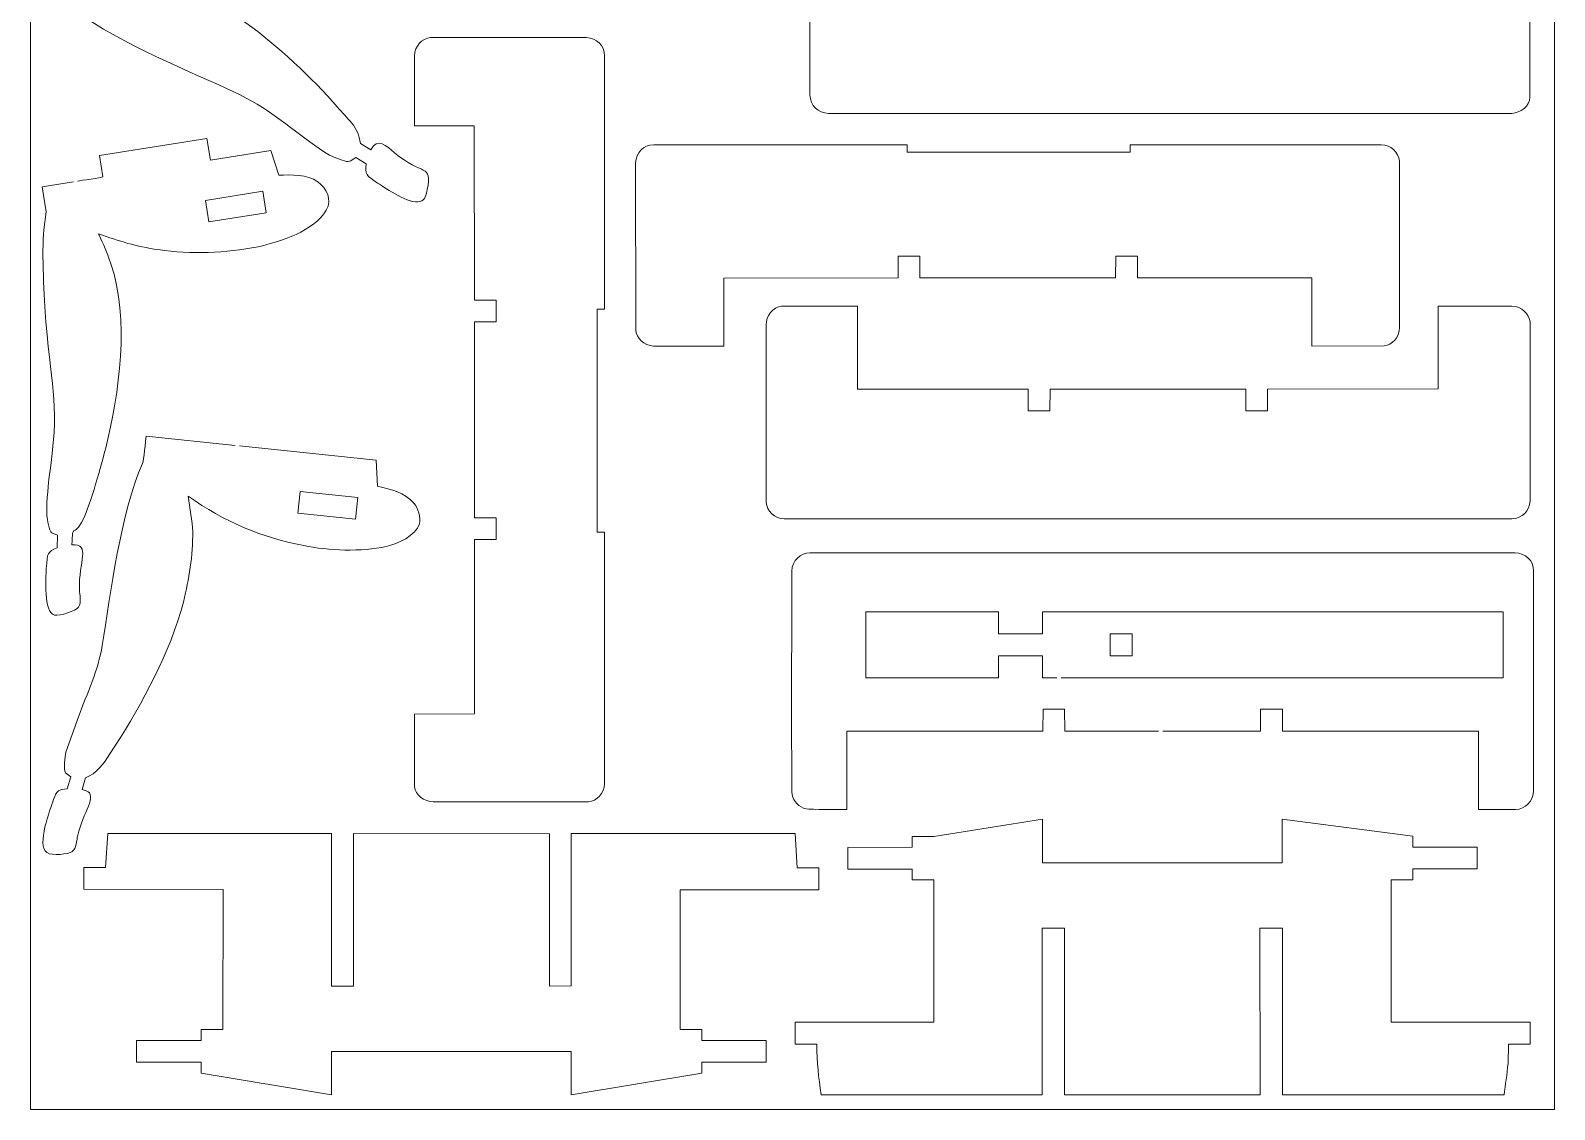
# Model space of a CAD drawing. Header units: centimetres. Extents: x -90 to 56, y -28 to 1.
# Drawn here: x -27.52 to -6.52, y -28.26 to -13.4 of the extents above; entities that cross this region are included whole.
import ezdxf

# ---------------------------------------------------------------- set-up
doc = ezdxf.new("R2010")
doc.units = ezdxf.units.CM
doc.header["$MEASUREMENT"] = 0
doc.layers.add('Camada 1', color=7, linetype='Continuous')

msp = doc.modelspace()

# ---------------------------------------------------------------- linework, layer by layer
at = {"layer": 'Camada 1', "color": 1, "lineweight": 0}
msp.add_lwpolyline([(-27.52102, -28.26382), (-6.52102, -28.26382), (-6.52102, 1.43618), (-27.52102, 1.43618), (-27.52102, -28.26382)], close=True, dxfattribs=at)
at = {"layer": 'Camada 1', "color": 3, "lineweight": 9}
for points, knots in [([(-25.75763, -9.9277), (-25.75763, -9.9277), (-25.81078, -10.03332), (-25.81078, -10.03332), (-25.81078, -10.03332), (-25.81078, -10.03332), (-26.16306, -9.95794), (-26.16306, -9.95794), (-26.16306, -9.95794), (-26.16306, -9.95794), (-27.30569, -12.93459), (-27.30569, -12.93459), (-27.30569, -12.93459), (-27.24632, -12.95794), (-26.9867, -13.05082), (-26.95463, -13.07881), (-26.95463, -13.07881), (-26.5014, -13.47434), (-25.42332, -13.93115), (-24.81784, -14.2015), (-24.81784, -14.2015), (-24.27861, -14.44227), (-24.08735, -14.63833), (-23.64046, -14.95907), (-23.64046, -14.95907), (-23.50053, -15.05949), (-23.40562, -15.13274), (-23.22809, -15.18982), (-23.22809, -15.18982), (-23.12866, -15.2218), (-23.1132, -15.20807), (-23.04017, -15.15169), (-23.04017, -15.15169), (-23.04017, -15.15169), (-22.89419, -15.23923), (-22.89419, -15.23923), (-22.89419, -15.23923), (-22.91246, -15.3888), (-22.89803, -15.3971), (-22.73754, -15.50416), (-22.73754, -15.50416), (-22.61524, -15.58572), (-22.30173, -15.79803), (-22.15494, -15.7593), (-22.15494, -15.7593), (-22.07871, -15.73918), (-22.06668, -15.65964), (-22.05347, -15.59346), (-22.05347, -15.59346), (-21.98118, -15.2311), (-22.12447, -15.411), (-22.50466, -15.08629), (-22.50466, -15.08629), (-22.61445, -14.99252), (-22.74192, -14.86818), (-22.82968, -15.0466), (-22.82968, -15.0466), (-22.82968, -15.0466), (-22.97567, -14.95905), (-22.97567, -14.95905), (-22.97567, -14.95905), (-22.99819, -14.72791), (-23.16445, -14.61101), (-23.29023, -14.45708), (-23.29023, -14.45708), (-23.64453, -14.05268), (-24.12006, -13.60905), (-24.55193, -13.29538), (-24.55193, -13.29538), (-25.04491, -12.93733), (-25.72456, -12.59292), (-26.35352, -12.58807), (-26.35352, -12.58807), (-26.09168, -12.35685), (-25.99986, -12.27907), (-25.76957, -12.00251), (-25.76957, -12.00251), (-25.38029, -11.535), (-24.96537, -10.68843), (-24.98146, -10.08071), (-24.98146, -10.08071), (-24.98578, -9.9175), (-25.03287, -9.60745), (-25.23752, -9.58229), (-25.23752, -9.58229), (-25.50053, -9.54997), (-25.63294, -9.71876), (-25.75763, -9.9277)], [0, 0, 0, 0, 0.04347826, 0.04347826, 0.04347826, 0.04347826, 0.08695652, 0.08695652, 0.08695652, 0.08695652, 0.13043478, 0.13043478, 0.13043478, 0.13043478, 0.17391304, 0.17391304, 0.17391304, 0.17391304, 0.2173913, 0.2173913, 0.2173913, 0.2173913, 0.26086957, 0.26086957, 0.26086957, 0.26086957, 0.30434783, 0.30434783, 0.30434783, 0.30434783, 0.34782609, 0.34782609, 0.34782609, 0.34782609, 0.39130435, 0.39130435, 0.39130435, 0.39130435, 0.43478261, 0.43478261, 0.43478261, 0.43478261, 0.47826087, 0.47826087, 0.47826087, 0.47826087, 0.52173913, 0.52173913, 0.52173913, 0.52173913, 0.56521739, 0.56521739, 0.56521739, 0.56521739, 0.60869565, 0.60869565, 0.60869565, 0.60869565, 0.65217391, 0.65217391, 0.65217391, 0.65217391, 0.69565217, 0.69565217, 0.69565217, 0.69565217, 0.73913043, 0.73913043, 0.73913043, 0.73913043, 0.7826087, 0.7826087, 0.7826087, 0.7826087, 0.82608696, 0.82608696, 0.82608696, 0.82608696, 0.86956522, 0.86956522, 0.86956522, 0.86956522, 0.91304348, 0.91304348, 0.91304348, 0.91304348, 1, 1, 1, 1]), ([(-14.96133, -12.55081), (-14.96133, -12.55081), (-13.47112, -12.55081), (-13.47112, -12.55081), (-13.47112, -12.55081), (-13.47112, -12.55081), (-13.47112, -12.85083), (-13.47112, -12.85083), (-13.47112, -12.85083), (-13.47112, -12.85083), (-13.1711, -12.85083), (-13.1711, -12.85083), (-13.1711, -12.85083), (-13.1711, -12.85083), (-13.16816, -12.55081), (-13.16816, -12.55081), (-13.16816, -12.55081), (-13.16816, -12.55081), (-10.47094, -12.55081), (-10.47094, -12.55081), (-10.47094, -12.55081), (-10.47094, -12.55081), (-10.47094, -12.85083), (-10.47094, -12.85083), (-10.47094, -12.85083), (-10.47094, -12.85083), (-10.17092, -12.85083), (-10.17092, -12.85083), (-10.17092, -12.85083), (-10.17092, -12.85083), (-10.16798, -12.55376), (-10.16798, -12.55376), (-10.16798, -12.55376), (-10.16798, -12.55376), (-7.46783, -12.55081), (-7.46783, -12.55081), (-7.46783, -12.55081), (-7.46783, -12.55081), (-7.46783, -11.58312), (-7.46783, -11.58312), (-7.46783, -11.58312), (-7.38892, -11.58372), (-7.11327, -11.57841), (-7.05603, -11.59194), (-7.05603, -11.59194), (-6.96214, -11.61411), (-6.8764, -11.69677), (-6.86191, -11.78606), (-6.86191, -11.78606), (-6.86191, -11.78606), (-6.85896, -14.32151), (-6.85896, -14.32151), (-6.85896, -14.32151), (-6.86582, -14.44821), (-6.9876, -14.53682), (-7.10898, -14.54505), (-7.10898, -14.54505), (-7.10898, -14.54505), (-16.52423, -14.54505), (-16.52423, -14.54505), (-16.52423, -14.54505), (-16.66665, -14.53859), (-16.7799, -14.44099), (-16.78013, -14.28915), (-16.78013, -14.28915), (-16.78013, -14.28915), (-16.78307, -12.2361), (-16.78307, -12.2361), (-16.78307, -12.2361), (-16.78307, -12.2361), (-16.77719, -11.83607), (-16.77719, -11.83607), (-16.77719, -11.83607), (-16.77312, -11.80297), (-16.78933, -11.77071), (-16.73307, -11.69194), (-16.73307, -11.69194), (-16.68511, -11.62481), (-16.61237, -11.58766), (-16.53012, -11.58312), (-16.53012, -11.58312), (-16.53012, -11.58312), (-16.17127, -11.58312), (-16.17127, -11.58312), (-16.17127, -11.58312), (-16.17127, -11.58312), (-16.17127, -12.55081), (-16.17127, -12.55081), (-16.17127, -12.55081), (-16.17127, -12.55081), (-14.96133, -12.55081), (-14.96133, -12.55081)], [0, 0, 0, 0, 0.04166667, 0.04166667, 0.04166667, 0.04166667, 0.08333333, 0.08333333, 0.08333333, 0.08333333, 0.125, 0.125, 0.125, 0.125, 0.16666667, 0.16666667, 0.16666667, 0.16666667, 0.20833333, 0.20833333, 0.20833333, 0.20833333, 0.25, 0.25, 0.25, 0.25, 0.29166667, 0.29166667, 0.29166667, 0.29166667, 0.33333333, 0.33333333, 0.33333333, 0.33333333, 0.375, 0.375, 0.375, 0.375, 0.41666667, 0.41666667, 0.41666667, 0.41666667, 0.45833333, 0.45833333, 0.45833333, 0.45833333, 0.5, 0.5, 0.5, 0.5, 0.54166667, 0.54166667, 0.54166667, 0.54166667, 0.58333333, 0.58333333, 0.58333333, 0.58333333, 0.625, 0.625, 0.625, 0.625, 0.66666667, 0.66666667, 0.66666667, 0.66666667, 0.70833333, 0.70833333, 0.70833333, 0.70833333, 0.75, 0.75, 0.75, 0.75, 0.79166667, 0.79166667, 0.79166667, 0.79166667, 0.83333333, 0.83333333, 0.83333333, 0.83333333, 0.875, 0.875, 0.875, 0.875, 0.91666667, 0.91666667, 0.91666667, 0.91666667, 1, 1, 1, 1]), ([(-19.61065, -20.31242), (-19.61065, -20.31242), (-19.71066, -20.31242), (-19.71066, -20.31242), (-19.71066, -20.31242), (-19.71066, -20.31242), (-19.71066, -17.24167), (-19.71066, -17.24167), (-19.71066, -17.24167), (-19.71066, -17.24167), (-19.61065, -17.24167), (-19.61065, -17.24167), (-19.61065, -17.24167), (-19.61065, -17.24167), (-19.61065, -13.75322), (-19.61065, -13.75322), (-19.61065, -13.75322), (-19.61065, -13.60444), (-19.72506, -13.50948), (-19.86067, -13.50028), (-19.86067, -13.50028), (-19.86067, -13.50028), (-22.00785, -13.50028), (-22.00785, -13.50028), (-22.00785, -13.50028), (-22.13125, -13.51382), (-22.22407, -13.61824), (-22.23139, -13.75028), (-22.23139, -13.75028), (-22.23139, -13.75028), (-22.23139, -14.71504), (-22.23139, -14.71504), (-22.23139, -14.71504), (-22.23139, -14.71504), (-21.40782, -14.71504), (-21.40782, -14.71504), (-21.40782, -14.71504), (-21.40782, -14.71504), (-21.40486, -17.11518), (-21.40486, -17.11518), (-21.40486, -17.11518), (-21.40486, -17.11518), (-21.10486, -17.11518), (-21.10486, -17.11518), (-21.10486, -17.11518), (-21.10486, -17.11518), (-21.10486, -17.4152), (-21.10486, -17.4152), (-21.10486, -17.4152), (-21.10486, -17.4152), (-21.40486, -17.4152), (-21.40486, -17.4152), (-21.40486, -17.4152), (-21.40486, -17.4152), (-21.40486, -20.11535), (-21.40486, -20.11535), (-21.40486, -20.11535), (-21.40486, -20.11535), (-21.10486, -20.11535), (-21.10486, -20.11535), (-21.10486, -20.11535), (-21.10486, -20.11535), (-21.10486, -20.41537), (-21.10486, -20.41537), (-21.10486, -20.41537), (-21.10486, -20.41537), (-21.40486, -20.41537), (-21.40486, -20.41537), (-21.40486, -20.41537), (-21.40486, -20.41537), (-21.40486, -22.81551), (-21.40486, -22.81551), (-21.40486, -22.81551), (-21.40486, -22.81551), (-22.23139, -22.81845), (-22.23139, -22.81845), (-22.23139, -22.81845), (-22.23139, -22.81845), (-22.22845, -23.81557), (-22.22845, -23.81557), (-22.22845, -23.81557), (-22.2214, -23.9393), (-22.09074, -24.01865), (-21.97255, -24.02735), (-21.97255, -24.02735), (-21.97255, -24.02735), (-19.83419, -24.02735), (-19.83419, -24.02735), (-19.83419, -24.02735), (-19.71925, -24.01474), (-19.61065, -23.90752), (-19.61065, -23.77734), (-19.61065, -23.77734), (-19.61065, -23.77734), (-19.61065, -20.31242), (-19.61065, -20.31242)], [0, 0, 0, 0, 0.04, 0.04, 0.04, 0.04, 0.08, 0.08, 0.08, 0.08, 0.12, 0.12, 0.12, 0.12, 0.16, 0.16, 0.16, 0.16, 0.2, 0.2, 0.2, 0.2, 0.24, 0.24, 0.24, 0.24, 0.28, 0.28, 0.28, 0.28, 0.32, 0.32, 0.32, 0.32, 0.36, 0.36, 0.36, 0.36, 0.4, 0.4, 0.4, 0.4, 0.44, 0.44, 0.44, 0.44, 0.48, 0.48, 0.48, 0.48, 0.52, 0.52, 0.52, 0.52, 0.56, 0.56, 0.56, 0.56, 0.6, 0.6, 0.6, 0.6, 0.64, 0.64, 0.64, 0.64, 0.68, 0.68, 0.68, 0.68, 0.72, 0.72, 0.72, 0.72, 0.76, 0.76, 0.76, 0.76, 0.8, 0.8, 0.8, 0.8, 0.84, 0.84, 0.84, 0.84, 0.88, 0.88, 0.88, 0.88, 0.92, 0.92, 0.92, 0.92, 1, 1, 1, 1]), ([(-26.92894, -15.48609), (-26.92894, -15.48609), (-27.35867, -15.55415), (-27.35867, -15.55415), (-27.35867, -15.55415), (-27.35867, -15.55415), (-27.30345, -15.90278), (-27.30345, -15.90278), (-27.30345, -15.90278), (-27.30345, -15.90278), (-27.33881, -16.14959), (-27.33881, -16.14959), (-27.33881, -16.14959), (-27.36537, -16.4659), (-27.33527, -17.0838), (-27.30793, -17.4163), (-27.30793, -17.4163), (-27.22568, -18.41653), (-27.11364, -18.53663), (-27.26592, -19.58062), (-27.26592, -19.58062), (-27.28, -19.67722), (-27.30481, -19.99427), (-27.2961, -20.08571), (-27.2961, -20.08571), (-27.29174, -20.1315), (-27.26324, -20.30039), (-27.22885, -20.32223), (-27.22885, -20.32223), (-27.22885, -20.32223), (-27.14933, -20.35431), (-27.14933, -20.35431), (-27.14933, -20.35431), (-27.14933, -20.35431), (-27.15169, -20.52741), (-27.15169, -20.52741), (-27.15169, -20.52741), (-27.28876, -20.58917), (-27.28839, -20.5886), (-27.30294, -20.81343), (-27.30294, -20.81343), (-27.31109, -20.93926), (-27.34242, -21.41034), (-27.18962, -21.45362), (-27.18962, -21.45362), (-27.1174, -21.47408), (-26.89325, -21.39245), (-26.85847, -21.34459), (-26.85847, -21.34459), (-26.81552, -21.28547), (-26.84311, -21.16637), (-26.84544, -21.10726), (-26.84544, -21.10726), (-26.86104, -20.71001), (-26.67999, -20.47394), (-26.94972, -20.48648), (-26.94972, -20.48648), (-26.93936, -20.15638), (-26.94064, -20.42544), (-26.79208, -20.12798), (-26.79208, -20.12798), (-26.69889, -19.94137), (-26.53856, -19.36616), (-26.48488, -19.15316), (-26.48488, -19.15316), (-26.29726, -18.40868), (-26.15231, -17.36591), (-26.41316, -16.61646), (-26.41316, -16.61646), (-26.47675, -16.43378), (-26.50395, -16.37239), (-26.58292, -16.20259), (-26.58292, -16.20259), (-26.3008, -16.30683), (-26.06186, -16.37732), (-25.76214, -16.42102), (-25.76214, -16.42102), (-25.30051, -16.48834), (-24.83856, -16.46799), (-24.38364, -16.38136), (-24.38364, -16.38136), (-24.07893, -16.31346), (-23.61069, -16.16156), (-23.44483, -15.87829), (-23.44483, -15.87829), (-23.35975, -15.73297), (-23.43955, -15.57617), (-23.56354, -15.48613), (-23.56354, -15.48613), (-23.71018, -15.37964), (-23.92685, -15.39152), (-24.09909, -15.39526), (-24.09909, -15.39526), (-24.09909, -15.39526), (-24.20949, -15.05537), (-24.20949, -15.05537), (-24.20949, -15.05537), (-24.20949, -15.05537), (-25.04036, -15.18697), (-25.04036, -15.18697), (-25.04036, -15.18697), (-25.04036, -15.18697), (-25.0902, -14.89111), (-25.0902, -14.89111), (-25.0902, -14.89111), (-25.0902, -14.89111), (-26.57182, -15.12578), (-26.57182, -15.12578), (-26.57182, -15.12578), (-26.57182, -15.12578), (-26.52535, -15.41919), (-26.52535, -15.41919), (-26.52535, -15.41919), (-26.53165, -15.42785), (-26.83488, -15.47119), (-26.87084, -15.47688)], [0, 0, 0, 0, 0.03333333, 0.03333333, 0.03333333, 0.03333333, 0.06666667, 0.06666667, 0.06666667, 0.06666667, 0.1, 0.1, 0.1, 0.1, 0.13333333, 0.13333333, 0.13333333, 0.13333333, 0.16666667, 0.16666667, 0.16666667, 0.16666667, 0.2, 0.2, 0.2, 0.2, 0.23333333, 0.23333333, 0.23333333, 0.23333333, 0.26666667, 0.26666667, 0.26666667, 0.26666667, 0.3, 0.3, 0.3, 0.3, 0.33333333, 0.33333333, 0.33333333, 0.33333333, 0.36666667, 0.36666667, 0.36666667, 0.36666667, 0.4, 0.4, 0.4, 0.4, 0.43333333, 0.43333333, 0.43333333, 0.43333333, 0.46666667, 0.46666667, 0.46666667, 0.46666667, 0.5, 0.5, 0.5, 0.5, 0.53333333, 0.53333333, 0.53333333, 0.53333333, 0.56666667, 0.56666667, 0.56666667, 0.56666667, 0.6, 0.6, 0.6, 0.6, 0.63333333, 0.63333333, 0.63333333, 0.63333333, 0.66666667, 0.66666667, 0.66666667, 0.66666667, 0.7, 0.7, 0.7, 0.7, 0.73333333, 0.73333333, 0.73333333, 0.73333333, 0.76666667, 0.76666667, 0.76666667, 0.76666667, 0.8, 0.8, 0.8, 0.8, 0.83333333, 0.83333333, 0.83333333, 0.83333333, 0.86666667, 0.86666667, 0.86666667, 0.86666667, 0.9, 0.9, 0.9, 0.9, 0.93333333, 0.93333333, 0.93333333, 0.93333333, 1, 1, 1, 1]), ([(-17.96684, -16.81238), (-17.96684, -16.81238), (-15.5667, -16.80943), (-15.5667, -16.80943), (-15.5667, -16.80943), (-15.5667, -16.80943), (-15.5667, -16.50941), (-15.5667, -16.50941), (-15.5667, -16.50941), (-15.5667, -16.50941), (-15.26669, -16.50941), (-15.26669, -16.50941), (-15.26669, -16.50941), (-15.26669, -16.50941), (-15.26669, -16.80943), (-15.26669, -16.80943), (-15.26669, -16.80943), (-15.26669, -16.80943), (-12.56947, -16.80943), (-12.56947, -16.80943), (-12.56947, -16.80943), (-12.56947, -16.80943), (-12.56653, -16.50941), (-12.56653, -16.50941), (-12.56653, -16.50941), (-12.56653, -16.50941), (-12.26651, -16.50941), (-12.26651, -16.50941), (-12.26651, -16.50941), (-12.26651, -16.50941), (-12.26651, -16.80943), (-12.26651, -16.80943), (-12.26651, -16.80943), (-11.46646, -16.80943), (-10.66642, -16.80943), (-9.86637, -16.80943), (-9.86637, -16.80943), (-9.86637, -16.80943), (-9.86637, -17.75067), (-9.86637, -17.75067), (-9.86637, -17.75067), (-9.86637, -17.75067), (-8.86926, -17.74772), (-8.86926, -17.74772), (-8.86926, -17.74772), (-8.75871, -17.73543), (-8.65748, -17.62889), (-8.65748, -17.49183), (-8.65748, -17.49183), (-8.65748, -17.49183), (-8.65748, -15.20051), (-8.65748, -15.20051), (-8.65748, -15.20051), (-8.67052, -15.08163), (-8.77701, -14.97697), (-8.90749, -14.97697), (-8.90749, -14.97697), (-8.90749, -14.97697), (-12.36946, -14.97697), (-12.36946, -14.97697), (-12.36946, -14.97697), (-12.36946, -14.97697), (-12.36946, -15.07698), (-12.36946, -15.07698), (-12.36946, -15.07698), (-12.36946, -15.07698), (-15.44023, -15.07698), (-15.44023, -15.07698), (-15.44023, -15.07698), (-15.44023, -15.07698), (-15.44023, -14.97697), (-15.44023, -14.97697), (-15.44023, -14.97697), (-15.44023, -14.97697), (-18.9316, -14.97697), (-18.9316, -14.97697), (-18.9316, -14.97697), (-19.07969, -14.97697), (-19.17544, -15.0914), (-19.18456, -15.22699), (-19.18456, -15.22699), (-19.18456, -15.22699), (-19.18162, -17.52712), (-19.18162, -17.52712), (-19.18162, -17.52712), (-19.17523, -17.64106), (-19.06499, -17.74344), (-18.93455, -17.75067), (-18.93455, -17.75067), (-18.93455, -17.75067), (-17.96684, -17.75067), (-17.96684, -17.75067), (-17.96684, -17.75067), (-17.96684, -17.75067), (-17.96684, -16.81238), (-17.96684, -16.81238)], [0, 0, 0, 0, 0.04, 0.04, 0.04, 0.04, 0.08, 0.08, 0.08, 0.08, 0.12, 0.12, 0.12, 0.12, 0.16, 0.16, 0.16, 0.16, 0.2, 0.2, 0.2, 0.2, 0.24, 0.24, 0.24, 0.24, 0.28, 0.28, 0.28, 0.28, 0.32, 0.32, 0.32, 0.32, 0.36, 0.36, 0.36, 0.36, 0.4, 0.4, 0.4, 0.4, 0.44, 0.44, 0.44, 0.44, 0.48, 0.48, 0.48, 0.48, 0.52, 0.52, 0.52, 0.52, 0.56, 0.56, 0.56, 0.56, 0.6, 0.6, 0.6, 0.6, 0.64, 0.64, 0.64, 0.64, 0.68, 0.68, 0.68, 0.68, 0.72, 0.72, 0.72, 0.72, 0.76, 0.76, 0.76, 0.76, 0.8, 0.8, 0.8, 0.8, 0.84, 0.84, 0.84, 0.84, 0.88, 0.88, 0.88, 0.88, 0.92, 0.92, 0.92, 0.92, 1, 1, 1, 1]), ([(-7.11045, -20.13008), (-6.96283, -20.1219), (-6.86683, -20.01766), (-6.85748, -19.88007), (-6.85748, -19.88007), (-6.85748, -19.88007), (-6.85748, -17.4211), (-6.85748, -17.4211), (-6.85748, -17.4211), (-6.87055, -17.30204), (-6.97513, -17.20489), (-7.1075, -17.19756), (-7.1075, -17.19756), (-7.1075, -17.19756), (-8.12226, -17.19756), (-8.12226, -17.19756), (-8.12226, -17.19756), (-8.12226, -17.19756), (-8.12226, -18.3388), (-8.12226, -18.3388), (-8.12226, -18.3388), (-8.12226, -18.3388), (-10.47534, -18.34174), (-10.47534, -18.34174), (-10.47534, -18.34174), (-10.47534, -18.34174), (-10.47534, -18.64177), (-10.47534, -18.64177), (-10.47534, -18.64177), (-10.47534, -18.64177), (-10.77242, -18.64177), (-10.77242, -18.64177), (-10.77242, -18.64177), (-10.77242, -18.64177), (-10.77537, -18.34174), (-10.77537, -18.34174), (-10.77537, -18.34174), (-10.77537, -18.34174), (-13.47258, -18.34174), (-13.47258, -18.34174), (-13.47258, -18.34174), (-13.47258, -18.34174), (-13.47552, -18.64177), (-13.47552, -18.64177), (-13.47552, -18.64177), (-13.47552, -18.64177), (-13.77554, -18.64177), (-13.77554, -18.64177), (-13.77554, -18.64177), (-13.77554, -18.64177), (-13.77554, -18.34174), (-13.77554, -18.34174), (-13.77554, -18.34174), (-13.77554, -18.34174), (-16.12568, -18.34174), (-16.12568, -18.34174), (-16.12568, -18.34174), (-16.12568, -18.34174), (-16.12568, -17.19756), (-16.12568, -17.19756), (-16.12568, -17.19756), (-16.12568, -17.19756), (-17.1728, -17.2005), (-17.1728, -17.2005), (-17.1728, -17.2005), (-17.28916, -17.21344), (-17.38457, -17.33134), (-17.38457, -17.4564), (-17.38457, -17.4564), (-17.38457, -17.4564), (-17.38457, -19.9036), (-17.38457, -19.9036), (-17.38457, -19.9036), (-17.37156, -20.02217), (-17.27082, -20.12254), (-17.13456, -20.13008), (-17.13456, -20.13008), (-17.13456, -20.13008), (-7.11045, -20.13008), (-7.11045, -20.13008)], [0, 0, 0, 0, 0.04761905, 0.04761905, 0.04761905, 0.04761905, 0.0952381, 0.0952381, 0.0952381, 0.0952381, 0.14285714, 0.14285714, 0.14285714, 0.14285714, 0.19047619, 0.19047619, 0.19047619, 0.19047619, 0.23809524, 0.23809524, 0.23809524, 0.23809524, 0.28571429, 0.28571429, 0.28571429, 0.28571429, 0.33333333, 0.33333333, 0.33333333, 0.33333333, 0.38095238, 0.38095238, 0.38095238, 0.38095238, 0.42857143, 0.42857143, 0.42857143, 0.42857143, 0.47619048, 0.47619048, 0.47619048, 0.47619048, 0.52380952, 0.52380952, 0.52380952, 0.52380952, 0.57142857, 0.57142857, 0.57142857, 0.57142857, 0.61904762, 0.61904762, 0.61904762, 0.61904762, 0.66666667, 0.66666667, 0.66666667, 0.66666667, 0.71428571, 0.71428571, 0.71428571, 0.71428571, 0.76190476, 0.76190476, 0.76190476, 0.76190476, 0.80952381, 0.80952381, 0.80952381, 0.80952381, 0.85714286, 0.85714286, 0.85714286, 0.85714286, 0.9047619, 0.9047619, 0.9047619, 0.9047619, 1, 1, 1, 1]), ([(-24.69867, -19.11815), (-24.69867, -19.11815), (-25.9285, -18.98889), (-25.9285, -18.98889), (-25.9285, -18.98889), (-25.93583, -19.05359), (-25.95865, -19.32505), (-25.97695, -19.36533), (-25.97695, -19.36533), (-26.2756, -20.03476), (-26.42134, -21.17477), (-26.53311, -21.87106), (-26.53311, -21.87106), (-26.58838, -22.21543), (-26.73844, -22.53309), (-26.86119, -22.85398), (-26.86119, -22.85398), (-26.86119, -22.85398), (-27.03401, -23.34451), (-27.03401, -23.34451), (-27.03401, -23.34451), (-27.04605, -23.39658), (-27.06835, -23.58754), (-27.03689, -23.62518), (-27.03689, -23.62518), (-27.03689, -23.62518), (-26.96575, -23.67998), (-26.96575, -23.67998), (-26.96575, -23.67998), (-26.96575, -23.67998), (-27.01576, -23.84626), (-27.01576, -23.84626), (-27.01576, -23.84626), (-27.13391, -23.86294), (-27.15373, -23.86085), (-27.20295, -23.99516), (-27.20295, -23.99516), (-27.25255, -24.13054), (-27.43737, -24.62242), (-27.29737, -24.72463), (-27.29737, -24.72463), (-27.22624, -24.77655), (-26.99343, -24.74501), (-26.95019, -24.71379), (-26.95019, -24.71379), (-26.8815, -24.6642), (-26.88687, -24.56003), (-26.87002, -24.48562), (-26.87002, -24.48562), (-26.80118, -24.18157), (-26.58807, -23.93255), (-26.75249, -23.87393), (-26.75249, -23.87393), (-26.75249, -23.87393), (-26.80977, -23.85608), (-26.80977, -23.85608), (-26.80977, -23.85608), (-26.80977, -23.85608), (-26.7633, -23.69534), (-26.7633, -23.69534), (-26.7633, -23.69534), (-26.61291, -23.63892), (-26.50657, -23.49914), (-26.42972, -23.36366), (-26.42972, -23.36366), (-26.42972, -23.36366), (-26.28196, -23.13963), (-26.28196, -23.13963), (-26.28196, -23.13963), (-25.91355, -22.55271), (-25.53184, -21.82805), (-25.38363, -21.14898), (-25.38363, -21.14898), (-25.31878, -20.85187), (-25.26651, -20.49711), (-25.29186, -20.1915), (-25.29186, -20.1915), (-25.29186, -20.1915), (-25.34704, -19.81601), (-25.34704, -19.81601), (-25.34704, -19.81601), (-24.84313, -20.17522), (-24.35582, -20.3783), (-23.75655, -20.49779), (-23.75655, -20.49779), (-23.41885, -20.56513), (-22.95887, -20.58857), (-22.62189, -20.50762), (-22.62189, -20.50762), (-22.45913, -20.46852), (-22.21523, -20.36927), (-22.16022, -20.19532), (-22.16022, -20.19532), (-22.13553, -20.1173), (-22.18502, -19.97096), (-22.23431, -19.91544), (-22.23431, -19.91544), (-22.37156, -19.76084), (-22.54496, -19.72427), (-22.73887, -19.67905), (-22.73887, -19.67905), (-22.73887, -19.67905), (-22.75756, -19.32217), (-22.75756, -19.32217), (-22.75756, -19.32217), (-22.75756, -19.32217), (-24.64016, -19.1243), (-24.64016, -19.1243)], [0, 0, 0, 0, 0.03571429, 0.03571429, 0.03571429, 0.03571429, 0.07142857, 0.07142857, 0.07142857, 0.07142857, 0.10714286, 0.10714286, 0.10714286, 0.10714286, 0.14285714, 0.14285714, 0.14285714, 0.14285714, 0.17857143, 0.17857143, 0.17857143, 0.17857143, 0.21428571, 0.21428571, 0.21428571, 0.21428571, 0.25, 0.25, 0.25, 0.25, 0.28571429, 0.28571429, 0.28571429, 0.28571429, 0.32142857, 0.32142857, 0.32142857, 0.32142857, 0.35714286, 0.35714286, 0.35714286, 0.35714286, 0.39285714, 0.39285714, 0.39285714, 0.39285714, 0.42857143, 0.42857143, 0.42857143, 0.42857143, 0.46428571, 0.46428571, 0.46428571, 0.46428571, 0.5, 0.5, 0.5, 0.5, 0.53571429, 0.53571429, 0.53571429, 0.53571429, 0.57142857, 0.57142857, 0.57142857, 0.57142857, 0.60714286, 0.60714286, 0.60714286, 0.60714286, 0.64285714, 0.64285714, 0.64285714, 0.64285714, 0.67857143, 0.67857143, 0.67857143, 0.67857143, 0.71428571, 0.71428571, 0.71428571, 0.71428571, 0.75, 0.75, 0.75, 0.75, 0.78571429, 0.78571429, 0.78571429, 0.78571429, 0.82142857, 0.82142857, 0.82142857, 0.82142857, 0.85714286, 0.85714286, 0.85714286, 0.85714286, 0.89285714, 0.89285714, 0.89285714, 0.89285714, 0.92857143, 0.92857143, 0.92857143, 0.92857143, 1, 1, 1, 1]), ([(-11.97829, -23.0517), (-11.97829, -23.0517), (-13.26806, -23.0517), (-13.26806, -23.0517), (-13.26806, -23.0517), (-13.26806, -23.0517), (-13.271, -22.75168), (-13.271, -22.75168), (-13.271, -22.75168), (-13.271, -22.75168), (-13.56808, -22.75168), (-13.56808, -22.75168), (-13.56808, -22.75168), (-13.56808, -22.75168), (-13.57102, -23.0517), (-13.57102, -23.0517), (-13.57102, -23.0517), (-13.57102, -23.0517), (-16.27118, -23.0517), (-16.27118, -23.0517), (-16.27118, -23.0517), (-16.27118, -23.0517), (-16.27118, -24.13118), (-16.27118, -24.13118), (-16.27118, -24.13118), (-16.36804, -24.13065), (-16.7691, -24.13655), (-16.83298, -24.12235), (-16.83298, -24.12235), (-16.92601, -24.10167), (-17.01273, -24.01679), (-17.0271, -23.92823), (-17.0271, -23.92823), (-17.03875, -23.85651), (-17.03005, -20.9208), (-17.03005, -20.84863), (-17.03005, -20.84863), (-17.03005, -20.69676), (-16.90931, -20.60445), (-16.78003, -20.59568), (-16.78003, -20.59568), (-16.78003, -20.59568), (-7.06476, -20.59568), (-7.06476, -20.59568), (-7.06476, -20.59568), (-6.91502, -20.60584), (-6.81651, -20.6958), (-6.80886, -20.84863), (-6.80886, -20.84863), (-6.80886, -20.84863), (-6.81182, -23.88998), (-6.81182, -23.88998), (-6.81182, -23.88998), (-6.81877, -24.02078), (-6.92253, -24.1274), (-7.05888, -24.13118), (-7.05888, -24.13118), (-7.05888, -24.13118), (-7.56773, -24.13118), (-7.56773, -24.13118), (-7.56773, -24.13118), (-7.56773, -24.13118), (-7.56773, -23.0517), (-7.56773, -23.0517), (-7.56773, -23.0517), (-7.56773, -23.0517), (-10.27083, -23.0517), (-10.27083, -23.0517), (-10.27083, -23.0517), (-10.27083, -23.0517), (-10.27083, -22.75168), (-10.27083, -22.75168), (-10.27083, -22.75168), (-10.27083, -22.75168), (-10.57086, -22.75168), (-10.57086, -22.75168), (-10.57086, -22.75168), (-10.57086, -22.75168), (-10.57086, -23.0517), (-10.57086, -23.0517), (-10.57086, -23.0517), (-10.57086, -23.0517), (-11.91947, -23.0517), (-11.91947, -23.0517)], [0, 0, 0, 0, 0.04545455, 0.04545455, 0.04545455, 0.04545455, 0.09090909, 0.09090909, 0.09090909, 0.09090909, 0.13636364, 0.13636364, 0.13636364, 0.13636364, 0.18181818, 0.18181818, 0.18181818, 0.18181818, 0.22727273, 0.22727273, 0.22727273, 0.22727273, 0.27272727, 0.27272727, 0.27272727, 0.27272727, 0.31818182, 0.31818182, 0.31818182, 0.31818182, 0.36363636, 0.36363636, 0.36363636, 0.36363636, 0.40909091, 0.40909091, 0.40909091, 0.40909091, 0.45454545, 0.45454545, 0.45454545, 0.45454545, 0.5, 0.5, 0.5, 0.5, 0.54545455, 0.54545455, 0.54545455, 0.54545455, 0.59090909, 0.59090909, 0.59090909, 0.59090909, 0.63636364, 0.63636364, 0.63636364, 0.63636364, 0.68181818, 0.68181818, 0.68181818, 0.68181818, 0.72727273, 0.72727273, 0.72727273, 0.72727273, 0.77272727, 0.77272727, 0.77272727, 0.77272727, 0.81818182, 0.81818182, 0.81818182, 0.81818182, 0.86363636, 0.86363636, 0.86363636, 0.86363636, 0.90909091, 0.90909091, 0.90909091, 0.90909091, 1, 1, 1, 1]), ([(-13.3182, -22.31973), (-13.3182, -22.31973), (-7.22959, -22.31973), (-7.22959, -22.31973), (-7.22959, -22.31973), (-7.22959, -22.31973), (-7.22959, -21.40791), (-7.22959, -21.40791), (-7.22959, -21.40791), (-7.22959, -21.40791), (-13.57702, -21.40791), (-13.57702, -21.40791), (-13.57702, -21.40791), (-13.57702, -21.40791), (-13.57702, -21.71086), (-13.57702, -21.71086), (-13.57702, -21.71086), (-13.57702, -21.71086), (-14.18293, -21.71086), (-14.18293, -21.71086), (-14.18293, -21.71086), (-14.18293, -21.71086), (-14.18293, -21.40791), (-14.18293, -21.40791), (-14.18293, -21.40791), (-14.18293, -21.40791), (-16.01245, -21.40791), (-16.01245, -21.40791), (-16.01245, -21.40791), (-16.01245, -21.40791), (-16.01245, -22.31973), (-16.01245, -22.31973), (-16.01245, -22.31973), (-16.01245, -22.31973), (-14.18293, -22.31973), (-14.18293, -22.31973), (-14.18293, -22.31973), (-14.18293, -22.31973), (-14.18293, -22.01381), (-14.18293, -22.01381), (-14.18293, -22.01381), (-14.18293, -22.01381), (-13.57702, -22.01381), (-13.57702, -22.01381), (-13.57702, -22.01381), (-13.57702, -22.01381), (-13.57702, -22.31973), (-13.57702, -22.31973), (-13.57702, -22.31973), (-13.57702, -22.31973), (-13.37703, -22.31973), (-13.37703, -22.31973)], [0, 0, 0, 0, 0.07142857, 0.07142857, 0.07142857, 0.07142857, 0.14285714, 0.14285714, 0.14285714, 0.14285714, 0.21428571, 0.21428571, 0.21428571, 0.21428571, 0.28571429, 0.28571429, 0.28571429, 0.28571429, 0.35714286, 0.35714286, 0.35714286, 0.35714286, 0.42857143, 0.42857143, 0.42857143, 0.42857143, 0.5, 0.5, 0.5, 0.5, 0.57142857, 0.57142857, 0.57142857, 0.57142857, 0.64285714, 0.64285714, 0.64285714, 0.64285714, 0.71428571, 0.71428571, 0.71428571, 0.71428571, 0.78571429, 0.78571429, 0.78571429, 0.78571429, 0.85714286, 0.85714286, 0.85714286, 0.85714286, 1, 1, 1, 1]), ([(-16.62717, -28.06246), (-16.62717, -28.06246), (-13.57994, -28.06246), (-13.57994, -28.06246), (-13.57994, -28.06246), (-13.57994, -28.06246), (-13.57994, -25.76525), (-13.57994, -25.76525), (-13.57994, -25.76525), (-13.57994, -25.76525), (-13.27404, -25.76525), (-13.27404, -25.76525), (-13.27404, -25.76525), (-13.27404, -25.76525), (-13.27404, -28.06246), (-13.27404, -28.06246), (-13.27404, -28.06246), (-13.27404, -28.06246), (-10.57682, -28.06246), (-10.57682, -28.06246), (-10.57682, -28.06246), (-10.57682, -28.06246), (-10.57976, -25.76525), (-10.57976, -25.76525), (-10.57976, -25.76525), (-10.57976, -25.76525), (-10.26798, -25.76525), (-10.26798, -25.76525), (-10.26798, -25.76525), (-10.26798, -25.76525), (-10.26798, -28.06246), (-10.26798, -28.06246), (-10.26798, -28.06246), (-9.25028, -28.06246), (-8.23257, -28.06246), (-7.21486, -28.06246), (-7.21486, -28.06246), (-7.2023, -27.92423), (-7.17285, -27.78095), (-7.16192, -27.62713), (-7.16192, -27.62713), (-7.16192, -27.62713), (-7.15604, -27.36242), (-7.15604, -27.36242), (-7.15604, -27.36242), (-7.15604, -27.36242), (-6.85602, -27.36242), (-6.85602, -27.36242), (-6.85602, -27.36242), (-6.85602, -27.36242), (-6.85602, -27.06239), (-6.85602, -27.06239), (-6.85602, -27.06239), (-6.85602, -27.06239), (-8.77378, -27.06239), (-8.77378, -27.06239), (-8.77378, -27.06239), (-8.77378, -27.06239), (-8.77378, -25.10051), (-8.77378, -25.10051), (-8.77378, -25.10051), (-8.77378, -25.10051), (-8.47376, -25.10051), (-8.47376, -25.10051), (-8.47376, -25.10051), (-8.47376, -25.10051), (-8.47376, -24.9505), (-8.47376, -24.9505), (-8.47376, -24.9505), (-8.47376, -24.9505), (-7.58547, -24.9505), (-7.58547, -24.9505), (-7.58547, -24.9505), (-7.58547, -24.9505), (-7.58547, -24.65049), (-7.58547, -24.65049), (-7.58547, -24.65049), (-7.58547, -24.65049), (-8.47376, -24.65049), (-8.47376, -24.65049), (-8.47376, -24.65049), (-8.47376, -24.65049), (-8.47376, -24.50048), (-8.47376, -24.50048), (-8.47376, -24.50048), (-8.47376, -24.50048), (-10.27387, -24.26517), (-10.27387, -24.26517), (-10.27387, -24.26517), (-10.27387, -24.26517), (-10.27387, -24.86521), (-10.27387, -24.86521), (-10.27387, -24.86521), (-10.27387, -24.86521), (-13.57406, -24.86521), (-13.57406, -24.86521), (-13.57406, -24.86521), (-13.57406, -24.86521), (-13.57406, -24.26517), (-13.57406, -24.26517), (-13.57406, -24.26517), (-13.57406, -24.26517), (-15.07414, -24.50342), (-15.07414, -24.50342), (-15.07414, -24.50342), (-15.07414, -24.50342), (-15.37416, -24.50342), (-15.37416, -24.50342), (-15.37416, -24.50342), (-15.37416, -24.50342), (-15.37416, -24.65049), (-15.37416, -24.65049), (-15.37416, -24.65049), (-15.37416, -24.65049), (-16.25951, -24.65343), (-16.25951, -24.65343), (-16.25951, -24.65343), (-16.25951, -24.65343), (-16.25951, -24.95344), (-16.25951, -24.95344), (-16.25951, -24.95344), (-16.25951, -24.95344), (-15.37416, -24.95344), (-15.37416, -24.95344), (-15.37416, -24.95344), (-15.37416, -24.95344), (-15.37416, -25.10051), (-15.37416, -25.10051), (-15.37416, -25.10051), (-15.37416, -25.10051), (-15.07414, -25.10051), (-15.07414, -25.10051), (-15.07414, -25.10051), (-15.07414, -25.10051), (-15.07414, -27.06239), (-15.07414, -27.06239), (-15.07414, -27.06239), (-15.07414, -27.06239), (-16.98602, -27.06239), (-16.98602, -27.06239), (-16.98602, -27.06239), (-16.98602, -27.06239), (-16.98602, -27.36242), (-16.98602, -27.36242), (-16.98602, -27.36242), (-16.98602, -27.36242), (-16.686, -27.36242), (-16.686, -27.36242), (-16.686, -27.36242), (-16.686, -27.63203), (-16.66157, -27.80333), (-16.62717, -28.06246)], [0, 0, 0, 0, 0.02564103, 0.02564103, 0.02564103, 0.02564103, 0.05128205, 0.05128205, 0.05128205, 0.05128205, 0.07692308, 0.07692308, 0.07692308, 0.07692308, 0.1025641, 0.1025641, 0.1025641, 0.1025641, 0.12820513, 0.12820513, 0.12820513, 0.12820513, 0.15384615, 0.15384615, 0.15384615, 0.15384615, 0.17948718, 0.17948718, 0.17948718, 0.17948718, 0.20512821, 0.20512821, 0.20512821, 0.20512821, 0.23076923, 0.23076923, 0.23076923, 0.23076923, 0.25641026, 0.25641026, 0.25641026, 0.25641026, 0.28205128, 0.28205128, 0.28205128, 0.28205128, 0.30769231, 0.30769231, 0.30769231, 0.30769231, 0.33333333, 0.33333333, 0.33333333, 0.33333333, 0.35897436, 0.35897436, 0.35897436, 0.35897436, 0.38461538, 0.38461538, 0.38461538, 0.38461538, 0.41025641, 0.41025641, 0.41025641, 0.41025641, 0.43589744, 0.43589744, 0.43589744, 0.43589744, 0.46153846, 0.46153846, 0.46153846, 0.46153846, 0.48717949, 0.48717949, 0.48717949, 0.48717949, 0.51282051, 0.51282051, 0.51282051, 0.51282051, 0.53846154, 0.53846154, 0.53846154, 0.53846154, 0.56410256, 0.56410256, 0.56410256, 0.56410256, 0.58974359, 0.58974359, 0.58974359, 0.58974359, 0.61538462, 0.61538462, 0.61538462, 0.61538462, 0.64102564, 0.64102564, 0.64102564, 0.64102564, 0.66666667, 0.66666667, 0.66666667, 0.66666667, 0.69230769, 0.69230769, 0.69230769, 0.69230769, 0.71794872, 0.71794872, 0.71794872, 0.71794872, 0.74358974, 0.74358974, 0.74358974, 0.74358974, 0.76923077, 0.76923077, 0.76923077, 0.76923077, 0.79487179, 0.79487179, 0.79487179, 0.79487179, 0.82051282, 0.82051282, 0.82051282, 0.82051282, 0.84615385, 0.84615385, 0.84615385, 0.84615385, 0.87179487, 0.87179487, 0.87179487, 0.87179487, 0.8974359, 0.8974359, 0.8974359, 0.8974359, 0.92307692, 0.92307692, 0.92307692, 0.92307692, 0.94871795, 0.94871795, 0.94871795, 0.94871795, 1, 1, 1, 1]), ([(-23.37112, -24.46372), (-23.37112, -24.46372), (-26.45659, -24.46372), (-26.45659, -24.46372), (-26.45659, -24.46372), (-26.45659, -24.46372), (-26.486, -24.93139), (-26.486, -24.93139), (-26.486, -24.93139), (-26.486, -24.93139), (-26.78602, -24.93139), (-26.78602, -24.93139), (-26.78602, -24.93139), (-26.78602, -24.93139), (-26.78602, -25.23141), (-26.78602, -25.23141), (-26.78602, -25.23141), (-26.78602, -25.23141), (-24.86826, -25.23435), (-24.86826, -25.23435), (-24.86826, -25.23435), (-24.86826, -25.23435), (-24.8712, -27.16388), (-24.8712, -27.16388), (-24.8712, -27.16388), (-24.8712, -27.16388), (-25.17122, -27.16388), (-25.17122, -27.16388), (-25.17122, -27.16388), (-25.17122, -27.16388), (-25.17122, -27.31388), (-25.17122, -27.31388), (-25.17122, -27.31388), (-25.17122, -27.31388), (-26.05951, -27.31388), (-26.05951, -27.31388), (-26.05951, -27.31388), (-26.05951, -27.31388), (-26.05951, -27.6139), (-26.05951, -27.6139), (-26.05951, -27.6139), (-26.05951, -27.6139), (-25.17122, -27.6139), (-25.17122, -27.6139), (-25.17122, -27.6139), (-25.17122, -27.6139), (-25.17122, -27.76391), (-25.17122, -27.76391), (-25.17122, -27.76391), (-25.17122, -27.76391), (-23.37112, -28.06393), (-23.37112, -28.06393), (-23.37112, -28.06393), (-23.37112, -28.06393), (-23.37112, -27.46389), (-23.37112, -27.46389), (-23.37112, -27.46389), (-23.37112, -27.46389), (-20.07092, -27.46389), (-20.07092, -27.46389), (-20.07092, -27.46389), (-20.07092, -27.46389), (-20.07092, -28.06393), (-20.07092, -28.06393), (-20.07092, -28.06393), (-20.07092, -28.06393), (-18.27082, -27.76391), (-18.27082, -27.76391), (-18.27082, -27.76391), (-18.27082, -27.76391), (-18.27082, -27.6139), (-18.27082, -27.6139), (-18.27082, -27.6139), (-18.27082, -27.6139), (-17.38253, -27.6139), (-17.38253, -27.6139), (-17.38253, -27.6139), (-17.38253, -27.6139), (-17.38253, -27.31388), (-17.38253, -27.31388), (-17.38253, -27.31388), (-17.38253, -27.31388), (-18.27082, -27.31388), (-18.27082, -27.31388), (-18.27082, -27.31388), (-18.27082, -27.31388), (-18.27082, -27.16388), (-18.27082, -27.16388), (-18.27082, -27.16388), (-18.27082, -27.16388), (-18.57084, -27.16388), (-18.57084, -27.16388), (-18.57084, -27.16388), (-18.57084, -27.16388), (-18.57084, -25.23729), (-18.57084, -25.23729), (-18.57084, -25.23729), (-18.57084, -25.23729), (-16.65602, -25.23729), (-16.65602, -25.23729), (-16.65602, -25.23729), (-16.65602, -25.23729), (-16.65602, -24.93727), (-16.65602, -24.93727), (-16.65602, -24.93727), (-16.65602, -24.93727), (-16.95604, -24.93727), (-16.95604, -24.93727), (-16.95604, -24.93727), (-16.95604, -24.93727), (-16.98251, -24.46372), (-16.98251, -24.46372), (-16.98251, -24.46372), (-16.98251, -24.46372), (-20.07092, -24.46372), (-20.07092, -24.46372), (-20.07092, -24.46372), (-20.07092, -24.46372), (-20.07092, -26.5609), (-20.07092, -26.5609), (-20.07092, -26.5609), (-20.07092, -26.5609), (-20.37094, -26.56384), (-20.37094, -26.56384), (-20.37094, -26.56384), (-20.37094, -26.56384), (-20.37094, -24.46666), (-20.37094, -24.46666), (-20.37094, -24.46666), (-20.37094, -24.46666), (-23.0711, -24.46372), (-23.0711, -24.46372), (-23.0711, -24.46372), (-23.0711, -24.46372), (-23.0711, -26.56384), (-23.0711, -26.56384), (-23.0711, -26.56384), (-23.0711, -26.56384), (-23.37112, -26.56384), (-23.37112, -26.56384), (-23.37112, -26.56384), (-23.37112, -26.56384), (-23.37112, -24.46372), (-23.37112, -24.46372)], [0, 0, 0, 0, 0.02702703, 0.02702703, 0.02702703, 0.02702703, 0.05405405, 0.05405405, 0.05405405, 0.05405405, 0.08108108, 0.08108108, 0.08108108, 0.08108108, 0.10810811, 0.10810811, 0.10810811, 0.10810811, 0.13513514, 0.13513514, 0.13513514, 0.13513514, 0.16216216, 0.16216216, 0.16216216, 0.16216216, 0.18918919, 0.18918919, 0.18918919, 0.18918919, 0.21621622, 0.21621622, 0.21621622, 0.21621622, 0.24324324, 0.24324324, 0.24324324, 0.24324324, 0.27027027, 0.27027027, 0.27027027, 0.27027027, 0.2972973, 0.2972973, 0.2972973, 0.2972973, 0.32432432, 0.32432432, 0.32432432, 0.32432432, 0.35135135, 0.35135135, 0.35135135, 0.35135135, 0.37837838, 0.37837838, 0.37837838, 0.37837838, 0.40540541, 0.40540541, 0.40540541, 0.40540541, 0.43243243, 0.43243243, 0.43243243, 0.43243243, 0.45945946, 0.45945946, 0.45945946, 0.45945946, 0.48648649, 0.48648649, 0.48648649, 0.48648649, 0.51351351, 0.51351351, 0.51351351, 0.51351351, 0.54054054, 0.54054054, 0.54054054, 0.54054054, 0.56756757, 0.56756757, 0.56756757, 0.56756757, 0.59459459, 0.59459459, 0.59459459, 0.59459459, 0.62162162, 0.62162162, 0.62162162, 0.62162162, 0.64864865, 0.64864865, 0.64864865, 0.64864865, 0.67567568, 0.67567568, 0.67567568, 0.67567568, 0.7027027, 0.7027027, 0.7027027, 0.7027027, 0.72972973, 0.72972973, 0.72972973, 0.72972973, 0.75675676, 0.75675676, 0.75675676, 0.75675676, 0.78378378, 0.78378378, 0.78378378, 0.78378378, 0.81081081, 0.81081081, 0.81081081, 0.81081081, 0.83783784, 0.83783784, 0.83783784, 0.83783784, 0.86486486, 0.86486486, 0.86486486, 0.86486486, 0.89189189, 0.89189189, 0.89189189, 0.89189189, 0.91891892, 0.91891892, 0.91891892, 0.91891892, 0.94594595, 0.94594595, 0.94594595, 0.94594595, 1, 1, 1, 1])]:
    msp.add_open_spline(points, degree=3, knots=knots, dxfattribs=at)
at = {"layer": 'Camada 1', "lineweight": 9}
for points in [[(-24.31994, -15.61784), (-24.31994, -15.61784), (-25.11014, -15.74299), (-25.11014, -15.74299), (-25.11014, -15.74299), (-25.11014, -15.74299), (-25.06321, -16.03932), (-25.06321, -16.03932), (-25.06321, -16.03932), (-25.06321, -16.03932), (-24.27301, -15.91417), (-24.27301, -15.91417), (-24.27301, -15.91417), (-24.27301, -15.91417), (-24.31994, -15.61784), (-24.31994, -15.61784)], [(-23.00981, -19.83689), (-23.00981, -19.83689), (-23.80547, -19.75326), (-23.80547, -19.75326), (-23.80547, -19.75326), (-23.80547, -19.75326), (-23.83684, -20.05164), (-23.83684, -20.05164), (-23.83684, -20.05164), (-23.83684, -20.05164), (-23.04117, -20.13526), (-23.04117, -20.13526), (-23.04117, -20.13526), (-23.04117, -20.13526), (-23.00981, -19.83689), (-23.00981, -19.83689)], [(-12.64167, -21.71086), (-12.64167, -21.71086), (-12.33871, -21.71086), (-12.33871, -21.71086), (-12.33871, -21.71086), (-12.33871, -21.71086), (-12.33871, -22.01381), (-12.33871, -22.01381), (-12.33871, -22.01381), (-12.33871, -22.01381), (-12.64167, -22.01381), (-12.64167, -22.01381), (-12.64167, -22.01381), (-12.64167, -22.01381), (-12.64167, -21.71086), (-12.64167, -21.71086)]]:
    msp.add_open_spline(points, degree=3, knots=[0, 0, 0, 0, 0.2, 0.2, 0.2, 0.2, 0.4, 0.4, 0.4, 0.4, 0.6, 0.6, 0.6, 0.6, 1, 1, 1, 1], dxfattribs=at)

doc.saveas('drawing.dxf')
